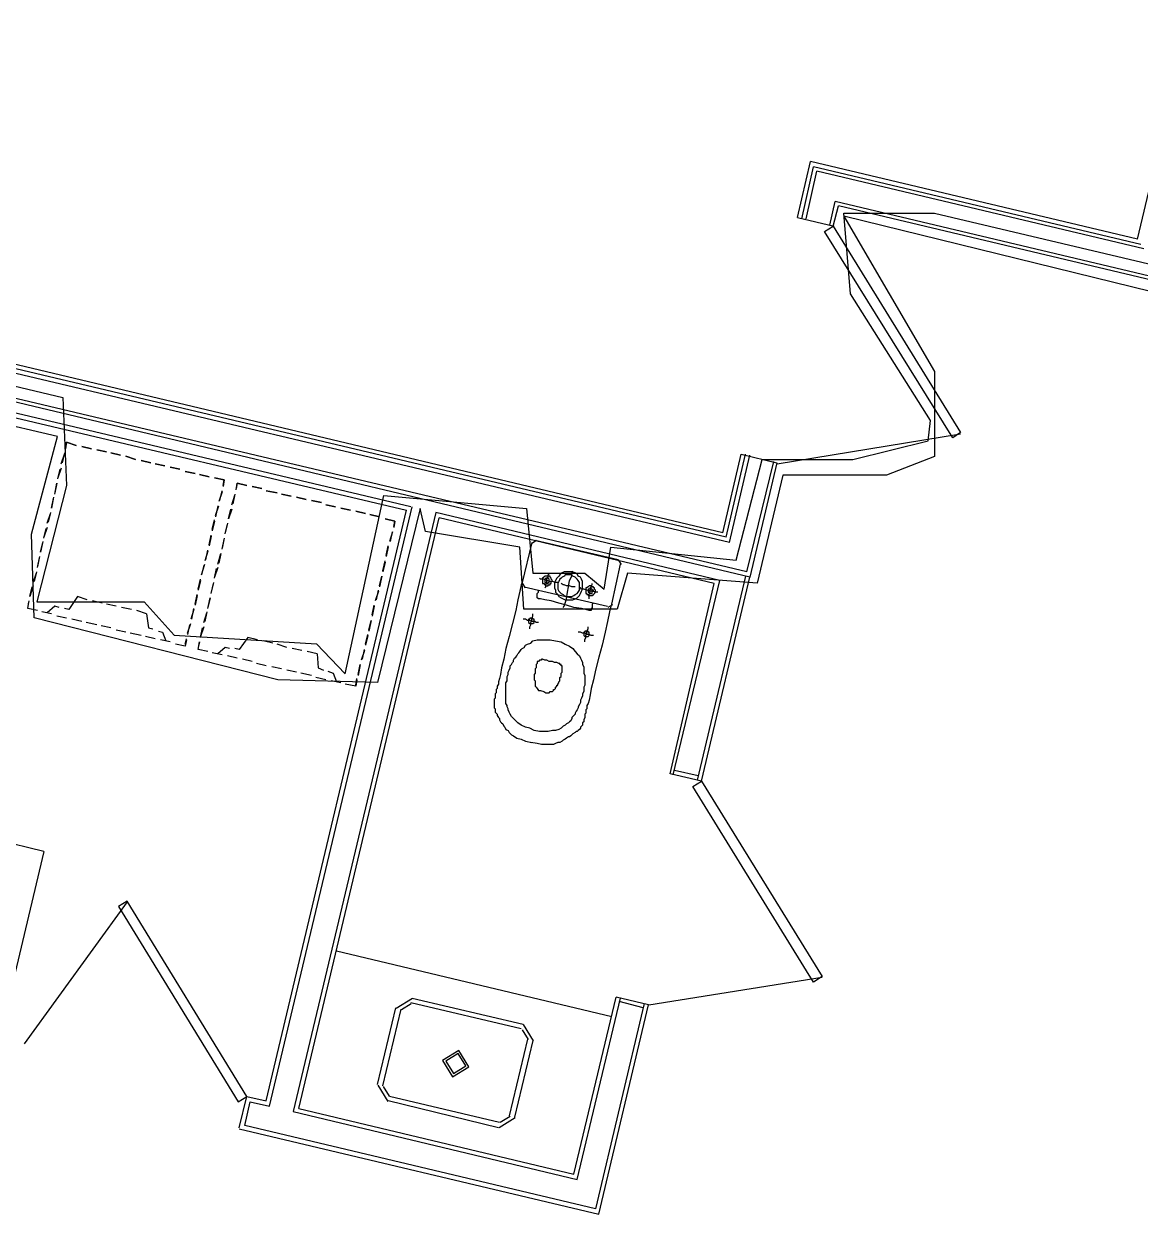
# Model space of a CAD drawing. Header units: feet. Extents: x -84 to 198, y -22 to 181.
# Drawn here: x 65.95 to 79.74, y 31.92 to 46.62 of the extents above; entities that cross this region are included whole.
import ezdxf

# ---------------------------------------------------------------- set-up
doc = ezdxf.new("R2010")
doc.units = ezdxf.units.FT
for name, color, linetype in [('A-AREA-COMUN', 252, 'CONTINUOUS'), ('A-AREA-UNIDAD', 30, 'CONTINUOUS'), ('A-LINEA', 7, 'CONTINUOUS')]:
    doc.layers.add(name, color=color, linetype=linetype)

msp = doc.modelspace()

# ---------------------------------------------------------------- linework, layer by layer
at = {"layer": 'A-AREA-COMUN'}
msp.add_lwpolyline([(61.728, 43.1289), (66.432, 42.0089), (66.48, 40.9244), (66.112, 39.4844), (67.44, 39.4844), (67.808, 39.0756), (69.568, 38.9689), (69.92, 38.5956), (70.4, 40.8), (72.16, 40.64), (72.24, 39.84), (72.88, 39.84), (73.12, 39.6444), (73.2, 40.16), (74.752, 40), (75.072, 41.2444), (76.192, 41.2444), (77.12, 41.4756), (77.152, 41.7244), (76.16, 43.2889), (76.08, 44.2844), (77.2, 44.2844), (81.12, 43.36)], dxfattribs=at)
at = {"layer": 'A-AREA-UNIDAD'}
msp.add_lwpolyline([(80.352, 43.2), (76.08, 44.2489), (77.2, 42.3289), (77.2, 41.28), (76.608, 41.0489), (75.328, 41.0489), (75.008, 39.7156), (73.408, 39.84), (73.28, 39.3956), (72.128, 39.3956), (72.08, 40.16), (70.912, 40.3556), (70.848, 40.64), (70.32, 38.4889), (69.088, 38.5244), (66.08, 39.2889), (66.048, 40.32), (66.368, 41.5289), (65.52, 41.7244)], dxfattribs=at)
at = {"layer": 'A-LINEA'}
for p, q in [((79.7067, 43.9644), (80.9867, 49.3778)), ((75.5067, 44.2311), (75.6667, 44.9244)), ((75.56, 44.2178), (75.7067, 44.8578)), ((79.7067, 43.9644), (75.6667, 44.9244)), ((79.7467, 43.8978), (75.7067, 44.8578)), ((75.6133, 44.2178), (75.7467, 44.8044)), ((79.7867, 43.8444), (75.7467, 44.8044)), ((75.9067, 44.1378), (75.9733, 44.4311)), ((80.0133, 43.4711), (75.9733, 44.4311)), ((75.9467, 44.1244), (76.0133, 44.3778)), ((80.0533, 43.4178), (76.0133, 44.3778)), ((75.5067, 44.2311), (75.96, 44.1244)), ((75.96, 44.1244), (75.96, 44.1244)), ((74.6667, 40.2178), (61.2267, 43.4044)), ((74.6267, 40.2844), (61.24, 43.4578)), ((74.5867, 40.3378), (61.2533, 43.5111)), ((74.88, 39.8578), (61.16, 43.1111)), ((74.92, 39.7911), (61.1467, 43.0711)), ((70.7333, 40.6578), (65.4533, 41.9111)), ((65.44, 41.8578), (70.68, 40.6178)), ((66.4667, 41.3644), (66.48, 41.4578)), ((66.48, 41.4578), (66.6, 41.4178)), ((75.2581, 41.1926), (77.521, 41.5599)), ((75.2581, 41.1926), (77.521, 41.5599)), ((66.4133, 41.1911), (66.4533, 41.3111)), ((66.4533, 41.3244), (66.4267, 41.2044)), ((66.6667, 41.4044), (66.7867, 41.3778)), ((66.7867, 41.3778), (66.6667, 41.4044)), ((66.8533, 41.3644), (66.9733, 41.3378)), ((66.9733, 41.3378), (66.8533, 41.3644)), ((67.0267, 41.3244), (67.1467, 41.2978)), ((67.1467, 41.2978), (67.0267, 41.3244)), ((74.5867, 40.3378), (74.8133, 41.3111)), ((74.6267, 40.2844), (74.8667, 41.3111)), ((67.2133, 41.2844), (67.3333, 41.2444)), ((67.3333, 41.2444), (67.2133, 41.2844)), ((67.4, 41.2311), (67.52, 41.2044)), ((67.52, 41.2044), (67.4, 41.2311)), ((67.5733, 41.1911), (67.6933, 41.1644)), ((67.6933, 41.1644), (67.5733, 41.1911)), ((74.6667, 40.2178), (74.92, 41.2978)), ((74.88, 39.8578), (75.2133, 41.2178)), ((66.4133, 41.1378), (66.3733, 41.0178)), ((66.3733, 41.0044), (66.4, 41.1244)), ((67.76, 41.1511), (67.88, 41.1244)), ((67.88, 41.1244), (67.76, 41.1511)), ((67.9467, 41.0978), (68.0667, 41.0711)), ((68.0667, 41.0711), (67.9467, 41.0978)), ((68.12, 41.0578), (68.24, 41.0311)), ((68.24, 41.0311), (68.12, 41.0578)), ((66.3333, 40.8178), (66.36, 40.9511)), ((66.36, 40.9511), (66.3333, 40.8311)), ((68.5733, 40.8711), (68.5867, 40.9511)), ((68.5867, 40.9511), (68.7067, 40.9244)), ((68.7733, 40.9111), (68.8933, 40.8844)), ((68.8933, 40.8844), (68.7733, 40.9111)), ((66.32, 40.7778), (66.2933, 40.6444)), ((66.2933, 40.6444), (66.32, 40.7644)), ((68.4, 40.8444), (68.36, 40.7244)), ((68.3733, 40.7378), (68.4, 40.8578)), ((68.52, 40.6844), (68.56, 40.8044)), ((68.56, 40.8178), (68.5333, 40.6978)), ((68.9467, 40.8578), (69.08, 40.8311)), ((69.08, 40.8311), (68.9467, 40.8578)), ((69.1333, 40.8178), (69.2533, 40.7911)), ((69.2533, 40.7911), (69.1333, 40.8178)), ((69.32, 40.7778), (69.44, 40.7511)), ((69.44, 40.7511), (69.32, 40.7778)), ((69.5067, 40.7378), (69.6267, 40.7111)), ((69.6267, 40.7111), (69.5067, 40.7378)), ((66.24, 40.4578), (66.28, 40.5778)), ((66.28, 40.5911), (66.2533, 40.4711)), ((68.3467, 40.6711), (68.32, 40.5378)), ((68.32, 40.5511), (68.36, 40.6711)), ((68.48, 40.5111), (68.5067, 40.6311)), ((68.52, 40.6311), (68.48, 40.5111)), ((68.9467, 33.3244), (70.68, 40.6178)), ((68.9867, 33.2578), (70.7467, 40.6578)), ((71.04, 40.5911), (69.28, 33.1911)), ((69.68, 40.6844), (69.8, 40.6578)), ((69.8, 40.6578), (69.68, 40.6844)), ((69.8667, 40.6444), (69.9867, 40.6178)), ((69.9867, 40.6178), (69.8667, 40.6444)), ((70.0533, 40.6044), (70.1733, 40.5778)), ((70.1733, 40.5778), (70.0533, 40.6044)), ((74.5467, 39.7511), (71.04, 40.5911)), ((68.28, 40.3778), (68.3067, 40.4978)), ((68.3067, 40.4844), (68.28, 40.3644)), ((68.4667, 40.4578), (68.44, 40.3378)), ((68.44, 40.3244), (68.4667, 40.4444)), ((69.3467, 33.2311), (71.08, 40.5244)), ((70.2267, 40.5644), (70.3467, 40.5378)), ((70.3467, 40.5378), (70.2267, 40.5644)), ((74.48, 39.7111), (71.08, 40.5244)), ((66.24, 40.4044), (66.2, 40.2844)), ((66.2, 40.2711), (66.2267, 40.3911)), ((68.24, 40.1911), (68.2667, 40.3111)), ((68.2667, 40.2978), (68.24, 40.1778)), ((70.5067, 40.3511), (70.4667, 40.2311)), ((70.48, 40.2311), (70.5067, 40.3511)), ((66.1867, 40.2311), (66.16, 40.0978)), ((66.16, 40.0978), (66.1867, 40.2178)), ((68.4267, 40.2711), (68.4, 40.1511)), ((68.4, 40.1378), (68.4267, 40.2578)), ((70.4267, 40.0578), (70.4533, 40.1778)), ((70.4533, 40.1644), (70.4267, 40.0444)), ((72.2267, 40.2178), (72.1067, 39.7244)), ((72.2841, 40.2432), (72.2279, 40.2086)), ((73.2933, 40.0044), (72.2667, 40.2444)), ((66.1467, 40.0444), (66.12, 39.9244)), ((66.12, 39.9111), (66.1467, 40.0311)), ((68.2267, 40.1111), (68.1867, 39.9911)), ((68.2, 40.0044), (68.2267, 40.1244)), ((68.3467, 39.9511), (68.3867, 40.0844)), ((68.3867, 40.0844), (68.36, 39.9644)), ((70.3867, 39.8711), (70.4133, 39.9911)), ((73.3321, 39.947), (73.2975, 40.0032)), ((66.0667, 39.7244), (66.1067, 39.8444)), ((66.1067, 39.8578), (66.08, 39.7378)), ((68.1467, 39.8178), (68.1867, 39.9511)), ((68.1733, 39.9378), (68.1467, 39.8178)), ((68.3467, 39.9111), (68.3067, 39.7911)), ((68.3067, 39.7778), (68.3333, 39.8978)), ((70.4133, 39.9778), (70.3867, 39.8578)), ((73.2133, 39.4578), (73.32, 39.9511)), ((68.1067, 39.6444), (68.1333, 39.7644)), ((68.1333, 39.7511), (68.1067, 39.6311)), ((68.2933, 39.7244), (68.2667, 39.6044)), ((68.2667, 39.5911), (68.2933, 39.7111)), ((70.3733, 39.8044), (70.3467, 39.6711)), ((70.3467, 39.6844), (70.3733, 39.8044)), ((72.1079, 39.7152), (72.1425, 39.659)), ((73.9333, 37.3644), (74.48, 39.7111)), ((73.9733, 37.3511), (74.5467, 39.7511)), ((74.8667, 39.8044), (74.2667, 37.2844)), ((74.32, 37.2711), (74.92, 39.7911)), ((66.0667, 39.6844), (66.0267, 39.5511)), ((66.0267, 39.5511), (66.0533, 39.6711)), ((66.7333, 39.5111), (66.6133, 39.5511)), ((68.0667, 39.4578), (68.0933, 39.5778)), ((68.0933, 39.5644), (68.0667, 39.4444)), ((70.3333, 39.6178), (70.2933, 39.4978)), ((70.3067, 39.5111), (70.3333, 39.6311)), ((72.1333, 39.6711), (73.16, 39.4311)), ((66.0133, 39.4978), (66, 39.4311)), ((66.12, 39.3778), (66, 39.4044)), ((66.92, 39.4711), (66.8, 39.4978)), ((67.0933, 39.4311), (66.9733, 39.4578)), ((67.28, 39.3911), (67.16, 39.4178)), ((68.0267, 39.2711), (68.0533, 39.4044)), ((68.2267, 39.4044), (68.2533, 39.5378)), ((68.2533, 39.5378), (68.2267, 39.4178)), ((70.2533, 39.3244), (70.28, 39.4444)), ((70.28, 39.4311), (70.2533, 39.3111)), ((73.1692, 39.419), (73.2254, 39.4537)), ((66.2933, 39.3378), (66.1733, 39.3644)), ((66.2933, 39.3378), (66.1733, 39.3644)), ((66.48, 39.2844), (66.36, 39.3111)), ((66.48, 39.2844), (66.36, 39.3111)), ((66.6667, 39.2444), (66.5467, 39.2711)), ((66.6667, 39.2444), (66.5467, 39.2711)), ((67.4667, 39.3378), (67.3467, 39.3778)), ((68.0533, 39.3911), (68.0133, 39.2711)), ((68.1733, 39.2311), (68.2133, 39.3511)), ((68.2133, 39.3644), (68.1867, 39.2444)), ((70.24, 39.2578), (70.2133, 39.1244)), ((70.2133, 39.1378), (70.24, 39.2578)), ((66.8533, 39.2044), (66.72, 39.2311)), ((66.8533, 39.2044), (66.72, 39.2311)), ((67.0267, 39.1644), (66.9067, 39.1911)), ((67.0267, 39.1644), (66.9067, 39.1911)), ((67.2133, 39.1111), (67.0933, 39.1378)), ((67.2133, 39.1111), (67.0933, 39.1378)), ((67.9733, 39.0978), (68.0133, 39.2178)), ((68, 39.2044), (67.9733, 39.0844)), ((68.1733, 39.1778), (68.1333, 39.0578)), ((68.1333, 39.0444), (68.16, 39.1644)), ((67.4, 39.0711), (67.2667, 39.0978)), ((67.4, 39.0711), (67.2667, 39.0978)), ((67.5733, 39.0311), (67.4533, 39.0578)), ((67.5733, 39.0311), (67.4533, 39.0578)), ((67.76, 38.9911), (67.64, 39.0178)), ((67.76, 38.9911), (67.64, 39.0178)), ((67.9467, 38.9378), (67.8267, 38.9644)), ((67.9467, 38.9644), (67.96, 39.0311)), ((68.12, 38.9911), (68.1067, 38.9244)), ((68.84, 39.0178), (68.72, 39.0444)), ((69.0267, 38.9778), (68.9067, 39.0044)), ((69.2, 38.9244), (69.08, 38.9644)), ((70.1733, 38.9644), (70.2, 39.0844)), ((70.2, 39.0711), (70.1733, 38.9511)), ((68.2267, 38.8711), (68.1067, 38.8978)), ((68.4, 38.8311), (68.28, 38.8578)), ((68.4, 38.8311), (68.28, 38.8578)), ((68.5867, 38.7911), (68.4667, 38.8178)), ((68.5867, 38.7911), (68.4667, 38.8178)), ((69.3867, 38.8844), (69.2667, 38.9111)), ((69.5733, 38.8444), (69.4533, 38.8711)), ((70.16, 38.8844), (70.12, 38.7644)), ((70.1333, 38.7778), (70.16, 38.8978)), ((68.7733, 38.7511), (68.6533, 38.7778)), ((68.7733, 38.7511), (68.6533, 38.7778)), ((68.9467, 38.6978), (68.8267, 38.7244)), ((68.9467, 38.6978), (68.8267, 38.7244)), ((69.1333, 38.6578), (69.0133, 38.6844)), ((69.1333, 38.6578), (69.0133, 38.6844)), ((70.1067, 38.7111), (70.08, 38.5778)), ((70.08, 38.5911), (70.1067, 38.7111)), ((69.32, 38.6178), (69.2, 38.6444)), ((69.32, 38.6178), (69.2, 38.6444)), ((69.5067, 38.5778), (69.3733, 38.6044)), ((69.5067, 38.5778), (69.3733, 38.6044)), ((69.68, 38.5244), (69.56, 38.5511)), ((69.68, 38.5244), (69.56, 38.5511)), ((70.0533, 38.4578), (70.0667, 38.5378)), ((69.8667, 38.4844), (69.7467, 38.5111)), ((69.8667, 38.4844), (69.7467, 38.5111)), ((70.0533, 38.4444), (69.92, 38.4711)), ((74.32, 37.2711), (73.9333, 37.3644)), ((74.28, 37.3378), (73.9867, 37.4044)), ((66.2, 36.4044), (64.2533, 36.8711)), ((66.2, 36.4044), (65.6533, 34.1111)), ((67.2274, 35.7836), (65.9568, 34.0263)), ((69.8133, 35.1778), (73.2133, 34.3644)), ((73.6715, 34.5079), (75.8126, 34.852)), ((70.7519, 34.5866), (70.5512, 34.463)), ((70.7467, 34.5911), (72.12, 34.2711)), ((72.7467, 32.4178), (73.2667, 34.6044)), ((72.7867, 32.3511), (73.32, 34.5911)), ((73.6667, 34.5111), (73.2667, 34.6044)), ((73.6, 34.4711), (73.3067, 34.5511)), ((70.32, 33.5244), (70.5467, 34.4711)), ((70.3867, 33.5111), (70.6133, 34.4578)), ((70.7365, 34.5217), (70.616, 34.4476)), ((70.7333, 34.5378), (72.0933, 34.2178)), ((73.6133, 34.5244), (73.0133, 31.9911)), ((73.0533, 31.9244), (73.6667, 34.5111)), ((72.2488, 34.0659), (72.1252, 34.2666)), ((72.184, 34.0813), (72.1098, 34.2017)), ((72.1733, 34.0844), (71.9467, 33.1378)), ((72.24, 34.0711), (72.0133, 33.1244)), ((70.3245, 33.5163), (70.4481, 33.3156)), ((68.6133, 32.9911), (68.7067, 33.3778)), ((68.7067, 33.3778), (68.9467, 33.3244)), ((70.3894, 33.5009), (70.4635, 33.3805)), ((71.8267, 33.0578), (70.4667, 33.3778)), ((68.68, 33.0178), (68.7467, 33.3111)), ((68.7467, 33.3111), (68.9867, 33.2578)), ((69.3467, 33.2311), (72.7467, 32.4178)), ((71.8133, 32.9911), (70.4533, 33.3244)), ((69.28, 33.1911), (72.7867, 32.3511)), ((71.8215, 32.9956), (72.0221, 33.1192)), ((71.8369, 33.0605), (71.9573, 33.1347)), ((68.6133, 32.9778), (73.0533, 31.9244)), ((73.0133, 31.9911), (68.68, 33.0178))]:
    msp.add_line(p, q, dxfattribs=at)
for points in [[(75.9467, 44.1244), (77.52, 41.5778), (77.4267, 41.5111), (75.84, 44.0578), (75.9467, 44.1244)], [(75.9467, 44.1244), (77.52, 41.5778), (77.4267, 41.5111), (75.84, 44.0578), (75.9467, 44.1244)], [(66.6, 41.4178), (66.48, 41.4578), (66.4667, 41.3778)], [(74.8133, 41.3111), (75.2533, 41.2044), (74.92, 39.7911)], [(68.3067, 41.0178), (68.4267, 40.9911), (68.4133, 40.9111)], [(68.4133, 40.9244), (68.4267, 40.9911), (68.3067, 41.0178)], [(68.7067, 40.9244), (68.5867, 40.9511), (68.5733, 40.8844)], [(70.4133, 40.5111), (70.5333, 40.4844), (70.52, 40.4044)], [(70.52, 40.4178), (70.5333, 40.4844), (70.4133, 40.5111)], [(72.64, 39.5111), (72.68, 39.5111), (72.7067, 39.5111), (72.7333, 39.5111), (72.76, 39.5244), (72.7867, 39.5378), (72.8133, 39.5644), (72.8267, 39.5911), (72.84, 39.6178), (72.8533, 39.6444), (72.8533, 39.6711), (72.8533, 39.7111), (72.8533, 39.7378), (72.84, 39.7644), (72.8267, 39.7911), (72.8, 39.8044), (72.7867, 39.8311), (72.76, 39.8444), (72.72, 39.8578), (72.6933, 39.8578), (72.6667, 39.8578), (72.6267, 39.8578), (72.6, 39.8444), (72.5733, 39.8178), (72.56, 39.8044), (72.5333, 39.7778), (72.52, 39.7511), (72.5067, 39.7244), (72.5067, 39.6978), (72.5067, 39.6578), (72.52, 39.6311), (72.52, 39.6044), (72.5467, 39.5778), (72.56, 39.5511), (72.5867, 39.5378), (72.6133, 39.5244), (72.64, 39.5111)], [(72.6133, 39.4178), (72.6267, 39.4311), (72.64, 39.4711), (72.6533, 39.5244), (72.6667, 39.6044), (72.68, 39.6711), (72.6933, 39.7511), (72.72, 39.8044), (72.72, 39.8444), (72.7333, 39.8711)], [(72.1067, 39.7244), (72.0933, 39.6978), (72.08, 39.6178), (72.0533, 39.5111), (72.0267, 39.3778), (71.9867, 39.2178), (71.9467, 39.0578), (71.9067, 38.9111), (71.88, 38.7778), (71.8533, 38.6711), (71.84, 38.5911), (71.8267, 38.5378), (71.8133, 38.4978), (71.8133, 38.4711), (71.8, 38.4444), (71.8, 38.4311), (71.8, 38.4178), (71.7867, 38.4044), (71.7867, 38.3911), (71.7867, 38.3778), (71.7867, 38.3644), (71.7733, 38.3511), (71.7733, 38.3244), (71.7733, 38.3111), (71.7733, 38.2978), (71.76, 38.2844), (71.76, 38.2711), (71.76, 38.2578), (71.76, 38.2444), (71.76, 38.2311), (71.76, 38.2044), (71.76, 38.1911), (71.76, 38.1778), (71.7733, 38.1644), (71.7733, 38.1511), (71.7733, 38.1244), (71.7867, 38.1111), (71.8, 38.0978), (71.8, 38.0844), (71.8133, 38.0578), (71.8267, 38.0444), (71.8267, 38.0311), (71.84, 38.0044), (71.8533, 37.9911), (71.8667, 37.9778), (71.88, 37.9511), (71.8933, 37.9378), (71.9067, 37.9111), (71.9333, 37.8978), (71.9467, 37.8711), (71.9733, 37.8444), (72, 37.8311), (72.04, 37.8044), (72.0933, 37.7911), (72.1467, 37.7644), (72.2267, 37.7511)], [(72.5467, 39.7244), (72.5333, 39.7244), (72.52, 39.7244), (72.48, 39.7378), (72.4533, 39.7378), (72.4133, 39.7511), (72.3733, 39.7644), (72.3467, 39.7644), (72.3333, 39.7644), (72.32, 39.7778)], [(72.4, 39.6844), (72.4133, 39.6844), (72.4267, 39.6844), (72.4267, 39.6978), (72.44, 39.6978), (72.4533, 39.6978), (72.4533, 39.7111), (72.4667, 39.7111), (72.4667, 39.7244), (72.4667, 39.7378), (72.48, 39.7511), (72.4667, 39.7644), (72.4667, 39.7778), (72.4533, 39.7911), (72.4533, 39.8044), (72.44, 39.8044), (72.4267, 39.8044), (72.4133, 39.8044), (72.4, 39.8044), (72.3867, 39.8044), (72.3733, 39.7911), (72.36, 39.7778), (72.36, 39.7644), (72.36, 39.7511), (72.36, 39.7378), (72.36, 39.7244), (72.36, 39.7111), (72.3733, 39.7111), (72.3867, 39.6978), (72.4, 39.6844)], [(72.3867, 39.6578), (72.4, 39.6711), (72.4, 39.6978), (72.4133, 39.7244), (72.4133, 39.7644), (72.4267, 39.7911), (72.4267, 39.8178), (72.44, 39.8311)], [(72.4, 39.7111), (72.4133, 39.7111), (72.4267, 39.7111), (72.4267, 39.7244), (72.44, 39.7244), (72.44, 39.7378), (72.44, 39.7511), (72.44, 39.7644), (72.4267, 39.7778), (72.4133, 39.7778), (72.4, 39.7778), (72.3867, 39.7644), (72.3867, 39.7511), (72.3867, 39.7378), (72.3867, 39.7244), (72.4, 39.7244), (72.4, 39.7111)], [(72.6533, 39.5511), (72.68, 39.5511), (72.6933, 39.5511), (72.72, 39.5511), (72.7467, 39.5644), (72.76, 39.5778), (72.7867, 39.5911), (72.8, 39.6044), (72.8133, 39.6311), (72.8133, 39.6578), (72.8133, 39.6711), (72.8133, 39.6978), (72.8133, 39.7244), (72.8, 39.7511), (72.7867, 39.7644), (72.7733, 39.7778), (72.76, 39.7911), (72.7333, 39.8044), (72.72, 39.8178), (72.6933, 39.8178), (72.6667, 39.8178), (72.64, 39.8178), (72.6267, 39.8044), (72.6, 39.7911), (72.5867, 39.7778), (72.5733, 39.7644), (72.56, 39.7378), (72.5467, 39.7111), (72.5467, 39.6978), (72.5467, 39.6711), (72.5467, 39.6444), (72.56, 39.6178), (72.5733, 39.6044), (72.5867, 39.5911), (72.6133, 39.5778), (72.6267, 39.5644), (72.6533, 39.5511)], [(72.76, 39.6711), (72.7333, 39.6711), (72.72, 39.6711), (72.6933, 39.6844), (72.6533, 39.6844), (72.6267, 39.6978), (72.6133, 39.6978), (72.5867, 39.7111)], [(72.9333, 39.5244), (72.9333, 39.5378), (72.9333, 39.5511), (72.9333, 39.5778), (72.9467, 39.6044), (72.9467, 39.6311), (72.96, 39.6578), (72.96, 39.6844), (72.9733, 39.6978), (72.9733, 39.7111)], [(66.6133, 39.5511), (66.5067, 39.3911), (66.4533, 39.4044)], [(72.9867, 39.4711), (72.9733, 39.4578), (72.9733, 39.4444), (72.9733, 39.4311), (72.9733, 39.4178), (72.9733, 39.4044), (72.96, 39.4044), (72.96, 39.3911), (72.96, 39.3778), (72.9467, 39.3778), (72.9333, 39.3778), (72.8933, 39.3911), (72.84, 39.4044), (72.7467, 39.4178), (72.6533, 39.4444), (72.56, 39.4711), (72.4667, 39.4978), (72.3867, 39.5111), (72.3333, 39.5244), (72.32, 39.5244), (72.3067, 39.5244), (72.2933, 39.5378), (72.2933, 39.5511), (72.2933, 39.5644), (72.2933, 39.5778), (72.2933, 39.5911), (72.3067, 39.6044), (72.3067, 39.6178), (72.3067, 39.6311)], [(73.04, 39.6044), (73.0267, 39.6044), (73.0133, 39.6044), (72.9733, 39.6178), (72.9467, 39.6178), (72.9067, 39.6311), (72.8667, 39.6444), (72.84, 39.6444), (72.8267, 39.6578), (72.8133, 39.6578)], [(72.9333, 39.5644), (72.9467, 39.5644), (72.96, 39.5644), (72.9733, 39.5644), (72.9867, 39.5778), (73, 39.5911), (73.0133, 39.6044), (73.0133, 39.6178), (73.0133, 39.6311), (73, 39.6444), (73, 39.6578), (72.9867, 39.6578), (72.9867, 39.6711), (72.9733, 39.6711), (72.96, 39.6844), (72.9467, 39.6844), (72.9333, 39.6844), (72.92, 39.6711), (72.9067, 39.6578), (72.8933, 39.6578), (72.8933, 39.6444), (72.8933, 39.6311), (72.8933, 39.6178), (72.8933, 39.6044), (72.8933, 39.5911), (72.9067, 39.5911), (72.9067, 39.5778), (72.92, 39.5778), (72.92, 39.5644), (72.9333, 39.5644)], [(72.9467, 39.5911), (72.96, 39.5911), (72.9733, 39.5911), (72.9733, 39.6044), (72.9733, 39.6178), (72.9867, 39.6178), (72.9867, 39.6311), (72.9733, 39.6311), (72.9733, 39.6444), (72.96, 39.6444), (72.96, 39.6578), (72.9467, 39.6578), (72.9333, 39.6444), (72.92, 39.6444), (72.92, 39.6311), (72.92, 39.6178), (72.92, 39.6044), (72.9333, 39.6044), (72.9333, 39.5911), (72.9467, 39.5911)], [(66.12, 39.3778), (66, 39.4044), (66.0133, 39.4844)], [(66.3867, 39.4178), (66.3333, 39.4311), (66.24, 39.3511)], [(73.2133, 39.4578), (73.2, 39.4311), (73.1867, 39.3644), (73.16, 39.2444), (73.1333, 39.1111), (73.0933, 38.9511), (73.0533, 38.8044), (73.0133, 38.6444), (72.9867, 38.5244), (72.96, 38.4178), (72.9467, 38.3378), (72.9333, 38.2711), (72.92, 38.2311), (72.9067, 38.2044), (72.9067, 38.1911), (72.9067, 38.1778), (72.9067, 38.1644), (72.8933, 38.1511), (72.8933, 38.1378), (72.8933, 38.1244), (72.8933, 38.1111), (72.88, 38.0978), (72.88, 38.0844), (72.88, 38.0711), (72.88, 38.0578), (72.8667, 38.0311), (72.8667, 38.0178), (72.8667, 38.0044), (72.8533, 37.9911), (72.8533, 37.9778), (72.8533, 37.9644), (72.84, 37.9511), (72.8267, 37.9378), (72.8267, 37.9244), (72.8133, 37.9111), (72.8, 37.8978), (72.7867, 37.8844), (72.7733, 37.8844), (72.76, 37.8711), (72.7333, 37.8578), (72.72, 37.8444), (72.7067, 37.8311), (72.6933, 37.8178), (72.68, 37.8178), (72.6533, 37.8044), (72.64, 37.7911), (72.6133, 37.7778), (72.6, 37.7644), (72.5733, 37.7511), (72.5467, 37.7511), (72.52, 37.7378), (72.4933, 37.7244), (72.4533, 37.7244), (72.4, 37.7244), (72.3467, 37.7244), (72.2933, 37.7378), (72.2133, 37.7511)], [(67.4667, 39.3378), (67.4933, 39.1644), (67.5467, 39.1511)], [(72.3067, 39.2311), (72.28, 39.2311), (72.2667, 39.2444), (72.2267, 39.2444), (72.2, 39.2578), (72.1733, 39.2578), (72.1467, 39.2711), (72.1333, 39.2711), (72.12, 39.2711)], [(72.2133, 39.2178), (72.2267, 39.2178), (72.24, 39.2178), (72.2533, 39.2311), (72.2533, 39.2444), (72.2533, 39.2578), (72.2533, 39.2711), (72.24, 39.2711), (72.24, 39.2844), (72.2267, 39.2844), (72.2133, 39.2844), (72.2, 39.2844), (72.2, 39.2711), (72.1867, 39.2711), (72.1867, 39.2578), (72.1867, 39.2444), (72.1867, 39.2311), (72.2, 39.2178), (72.2133, 39.2178)], [(72.2, 39.1511), (72.2, 39.1644), (72.2, 39.1778), (72.2133, 39.2044), (72.2133, 39.2311), (72.2267, 39.2578), (72.2267, 39.2844), (72.24, 39.3111), (72.24, 39.3244), (72.24, 39.3378)], [(67.6133, 39.1244), (67.6667, 39.1111), (67.7067, 39.0044)], [(72.9867, 39.0711), (72.96, 39.0711), (72.9333, 39.0844), (72.9067, 39.0844), (72.88, 39.0978), (72.8533, 39.0978), (72.8267, 39.1111), (72.8133, 39.1111), (72.8, 39.1111)], [(72.8933, 39.0578), (72.9067, 39.0578), (72.92, 39.0578), (72.9333, 39.0711), (72.9333, 39.0844), (72.9333, 39.0978), (72.9333, 39.1111), (72.92, 39.1111), (72.92, 39.1244), (72.9067, 39.1244), (72.8933, 39.1244), (72.88, 39.1244), (72.88, 39.1111), (72.8667, 39.1111), (72.8667, 39.0978), (72.8667, 39.0844), (72.8667, 39.0711), (72.88, 39.0578), (72.8933, 39.0578)], [(72.88, 38.9911), (72.88, 39.0044), (72.88, 39.0178), (72.8933, 39.0444), (72.8933, 39.0711), (72.9067, 39.0978), (72.9067, 39.1244), (72.92, 39.1511), (72.92, 39.1644), (72.92, 39.1778)], [(67.96, 39.0178), (67.9467, 38.9378), (67.8267, 38.9644)], [(68.2267, 38.8711), (68.1067, 38.8978), (68.12, 38.9911)], [(68.72, 39.0444), (68.6133, 38.8978), (68.56, 38.9111)], [(72.52, 39.0044), (72.5867, 38.9911), (72.64, 38.9644), (72.6933, 38.9378), (72.7333, 38.9111), (72.76, 38.8711), (72.7867, 38.8444), (72.8133, 38.8178), (72.8267, 38.7911), (72.84, 38.7644), (72.8533, 38.7378), (72.8533, 38.7111), (72.8667, 38.6844), (72.8667, 38.6711), (72.8667, 38.6444), (72.8667, 38.6311), (72.8667, 38.6044), (72.88, 38.5778), (72.88, 38.5644), (72.88, 38.5378), (72.88, 38.5244), (72.88, 38.4978), (72.88, 38.4711), (72.88, 38.4578), (72.8667, 38.4311), (72.8667, 38.4044), (72.8667, 38.3778), (72.8533, 38.3511), (72.8533, 38.3244), (72.84, 38.2978), (72.8267, 38.2711), (72.8267, 38.2444), (72.8133, 38.2178), (72.8, 38.1911), (72.8, 38.1778), (72.7867, 38.1511), (72.7733, 38.1378), (72.76, 38.1111), (72.76, 38.0978), (72.7467, 38.0844), (72.7333, 38.0711), (72.72, 38.0578), (72.72, 38.0444), (72.7067, 38.0178), (72.6933, 38.0044), (72.68, 37.9911), (72.6533, 37.9778), (72.64, 37.9644), (72.6133, 37.9511), (72.5867, 37.9244), (72.56, 37.9111), (72.52, 37.8978), (72.48, 37.8978), (72.4267, 37.8844), (72.3733, 37.8844), (72.32, 37.8844), (72.2533, 37.8978), (72.2, 37.9244), (72.1467, 37.9378), (72.0933, 37.9644), (72.0533, 37.9911), (72.0267, 38.0178), (72, 38.0444), (71.9733, 38.0711), (71.96, 38.0978), (71.9467, 38.1244), (71.9333, 38.1511), (71.9333, 38.1644), (71.92, 38.1911), (71.92, 38.2044), (71.9067, 38.2311), (71.9067, 38.2444), (71.9067, 38.2711), (71.9067, 38.2844), (71.9067, 38.2978), (71.9067, 38.3244), (71.9067, 38.3378), (71.9067, 38.3644), (71.9067, 38.3911), (71.9067, 38.4044), (71.9067, 38.4311), (71.9067, 38.4578), (71.9067, 38.4844), (71.92, 38.5111), (71.92, 38.5378), (71.92, 38.5644), (71.9333, 38.5911), (71.9333, 38.6178), (71.9467, 38.6444), (71.96, 38.6711), (71.96, 38.6978), (71.9733, 38.7111), (71.9867, 38.7378), (72, 38.7511), (72, 38.7644), (72.0133, 38.7911), (72.0267, 38.8044), (72.04, 38.8178), (72.0533, 38.8444), (72.0667, 38.8578), (72.08, 38.8711), (72.0933, 38.8978), (72.1067, 38.9111), (72.1333, 38.9244), (72.1467, 38.9511), (72.1733, 38.9644), (72.2133, 38.9778), (72.24, 39.0044), (72.2933, 39.0178), (72.3333, 39.0178), (72.3867, 39.0178), (72.4533, 39.0178), (72.52, 39.0044)], [(68.4933, 38.9111), (68.44, 38.9244), (68.3467, 38.8444)], [(69.5733, 38.8444), (69.5867, 38.6711), (69.6533, 38.6444)], [(72.36, 38.7778), (72.3467, 38.7778), (72.3467, 38.7644), (72.3333, 38.7644), (72.32, 38.7644), (72.3067, 38.7511), (72.2933, 38.7511), (72.2933, 38.7378), (72.2933, 38.7244), (72.28, 38.7111), (72.28, 38.6978), (72.28, 38.6844), (72.28, 38.6711), (72.2667, 38.6578), (72.2667, 38.6444), (72.2667, 38.6311), (72.2667, 38.6044), (72.2533, 38.5911), (72.2533, 38.5778), (72.2533, 38.5644), (72.2533, 38.5511), (72.2533, 38.5378), (72.2533, 38.5244), (72.2667, 38.5111), (72.2667, 38.4978), (72.2667, 38.4844), (72.2667, 38.4711), (72.2667, 38.4578), (72.2667, 38.4444), (72.28, 38.4311), (72.2933, 38.4178), (72.3067, 38.3911), (72.3333, 38.3911), (72.3733, 38.3778), (72.4, 38.3644), (72.44, 38.3644), (72.4533, 38.3778), (72.48, 38.3778), (72.4933, 38.3911), (72.4933, 38.4044), (72.5067, 38.4044), (72.52, 38.4178), (72.52, 38.4311), (72.5333, 38.4444), (72.5333, 38.4578), (72.5467, 38.4578), (72.5467, 38.4711), (72.56, 38.4844), (72.56, 38.4978), (72.5733, 38.5111), (72.5733, 38.5244), (72.5733, 38.5378), (72.5733, 38.5511), (72.5867, 38.5644), (72.5867, 38.5778), (72.5867, 38.5911), (72.5867, 38.6044), (72.6, 38.6178), (72.6, 38.6311), (72.6, 38.6444), (72.6, 38.6578), (72.6, 38.6711), (72.6, 38.6844), (72.6, 38.6978), (72.5867, 38.6978), (72.5867, 38.7111), (72.5733, 38.7111), (72.5733, 38.7244), (72.56, 38.7244), (72.5333, 38.7378), (72.5067, 38.7378), (72.48, 38.7511), (72.44, 38.7511), (72.4133, 38.7644), (72.3867, 38.7644), (72.36, 38.7778)], [(69.7067, 38.6311), (69.7733, 38.6044), (69.8133, 38.4978)], [(70.0667, 38.5244), (70.0533, 38.4444), (69.92, 38.4711)], [(74.32, 37.2711), (75.8133, 34.8578), (75.7067, 34.7911), (74.2133, 37.2044), (74.32, 37.2711)], [(68.7067, 33.3778), (67.2267, 35.7911), (67.12, 35.7244), (68.6, 33.3111), (68.7067, 33.3778)], [(71.1245, 33.823), (71.2481, 33.6223), (71.4488, 33.7459), (71.3252, 33.9466), (71.1245, 33.823)], [(71.1634, 33.8137), (71.2574, 33.6612), (71.4099, 33.7552), (71.316, 33.9077), (71.1634, 33.8137)]]:
    msp.add_lwpolyline(points, dxfattribs=at)

doc.saveas('drawing.dxf')
